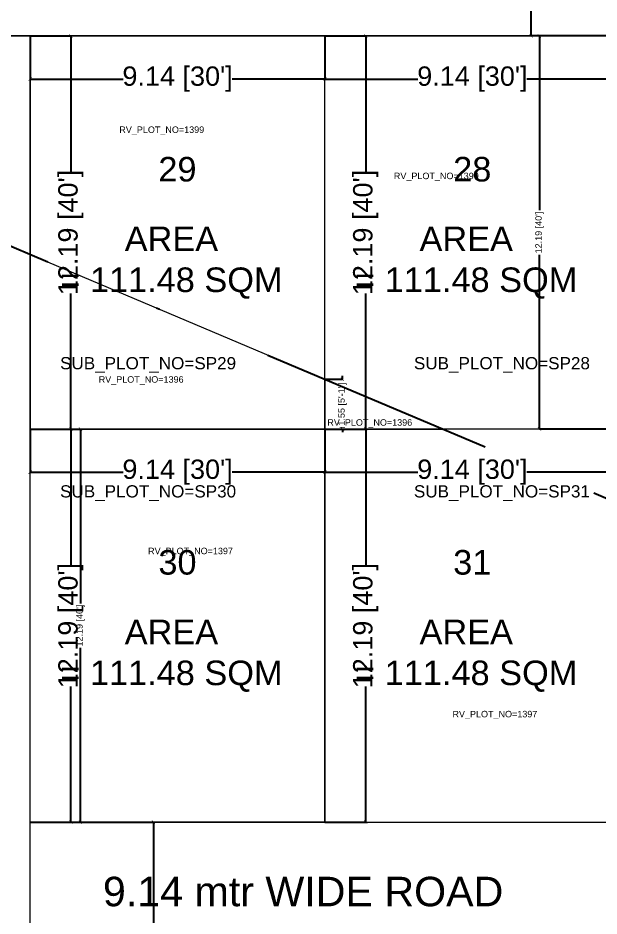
# Model space of a CAD drawing. Header units: metres. Extents: x 205125 to 205418, y -20654 to -20451.
# Drawn here: x 205228.38 to 205246.4, y -20556.45 to -20528.6 of the extents above; entities that cross this region are included whole.
import ezdxf

# ---------------------------------------------------------------- set-up
doc = ezdxf.new("R2010")
doc.units = ezdxf.units.M
doc.header["$MEASUREMENT"] = 0
doc.header["$PDMODE"] = 2
doc.linetypes.add('BORDER2', pattern=[0.875, 0.25, -0.125, 0.25, -0.125, 0, -0.125])
doc.layers.get('0').update_dxf_attribs({"lineweight": 5})
doc.layers.get('Defpoints').update_dxf_attribs({"lineweight": 5})
for name, color, linetype, lineweight in [('A-0-g', 7, 'Continuous', 5), ('Layer1', 7, 'Continuous', 5), ('SUB_PLOT_28', 7, 'Continuous', 5), ('SUB_PLOT_28_RV_PLOT_1', 7, 'Continuous', 5), ('SUB_PLOT_28_RV_PLOT_2', 7, 'Continuous', 5), ('SUB_PLOT_29', 7, 'Continuous', 5), ('SUB_PLOT_29_RV_PLOT_1', 7, 'Continuous', 5), ('SUB_PLOT_29_RV_PLOT_2', 7, 'Continuous', 5), ('SUB_PLOT_30', 7, 'Continuous', 5), ('SUB_PLOT_30_RV_PLOT_1', 7, 'Continuous', 5), ('SUB_PLOT_31', 7, 'Continuous', 5), ('SUB_PLOT_31_RV_PLOT_1', 7, 'Continuous', 5), ('SUB_PLOT_86', 7, 'Continuous', 5), ('SUB_PLOT_86_RV_PLOT_1', 7, 'Continuous', 5), ('SUB_PLOT_88', 7, 'Continuous', 5), ('SUB_PLOT_88_RV_PLOT_1', 7, 'Continuous', 5), ('SUB_PLOT_90', 96, 'Continuous', 5), ('SUB_PLOT_90_RV_PLOT_1', 96, 'Continuous', 5)]:
    doc.layers.add(name, color=color, linetype=linetype, lineweight=lineweight)
doc.styles.add('Arial', font='swissl.ttf')
doc.dimstyles.new('meter', dxfattribs={"dimtxt": 0.2, "dimasz": 0.1, "dimexe": 0, "dimexo": 0, "dimgap": 0.09, "dimtad": 0, "dimzin": 0, "dimdsep": 46, "dimtxsty": 'Arial', "dimblk": 'ARCHTICK', "dimcen": 7.09, "dimclrd": 23, "dimclre": 23, "dimclrt": 75, "dimadec": 0, "dimazin": 0, "dimtfac": 1, "dimtofl": 0, "dimtmove": 1, "dimatfit": 3, "dimldrblk": 'OPEN90', "dimfxl": 1, "dimtolj": 1, "dimtzin": 0, "dimarcsym": 0})

# ---------------------------------------------------------------- blocks, each defined once
blk = doc.blocks.new('_ArchTick')
at = {"color": 0, "const_width": 0.15}
blk.add_lwpolyline([(-0.5, -0.5), (0.5, 0.5)], dxfattribs=at)
blk = doc.blocks.new('*D95')
at = {"color": 23, "linetype": 'Continuous', "lineweight": -2, "ltscale": 0.5, "transparency": 16777216}
for p, q in [((205228.76, -20529.152), (205228.76, -20530.489)), ((205237.904, -20529.152), (205237.904, -20530.489)), ((205228.76, -20530.489), (205231.641, -20530.489)), ((205237.904, -20530.489), (205235.023, -20530.489))]:
    blk.add_line(p, q, dxfattribs=at)
at = {"layer": 'Defpoints', "color": 0, "ltscale": 0.5, "transparency": 16777216}
for p in [(205228.76, -20529.152), (205237.904, -20529.152), (205237.904, -20530.489)]:
    blk.add_point(p, dxfattribs=at)
at = {"color": 23, "lineweight": -2, "ltscale": 0.5, "transparency": 16777216, "xscale": 0.1, "yscale": 0.1, "zscale": 0.1, "rotation": 180}
blk.add_blockref('_ArchTick', (205228.76, -20530.489), dxfattribs=at)
at = {"color": 23, "lineweight": -2, "ltscale": 0.5, "transparency": 16777216, "xscale": 0.1, "yscale": 0.1, "zscale": 0.1}
blk.add_blockref('_ArchTick', (205237.904, -20530.489), dxfattribs=at)
at = {"color": 75, "ltscale": 0.5, "transparency": 16777216, "insert": (205233.332, -20530.489), "char_height": 0.6, "attachment_point": 5, "style": 'Arial'}
blk.add_mtext("\\A1;9.14 [30']", dxfattribs=at)
blk = doc.blocks.new('_Open90')
at = {"layer": 'A-0-g', "color": 0, "lineweight": -2}
for p, q in [((0, 0), (-1, 0)), ((-0.5, 0.5), (0, 0)), ((0, 0), (-0.5, -0.5))]:
    blk.add_line(p, q, dxfattribs=at)
blk = doc.blocks.new('*D96')
at = {"layer": 'Defpoints', "color": 0, "ltscale": 0.5, "transparency": 16777216}
for p in [(205228.76, -20529.152), (205228.76, -20541.344), (205230.022, -20541.344)]:
    blk.add_point(p, dxfattribs=at)
at = {"layer": 'SUB_PLOT_29', "color": 23, "linetype": 'Continuous', "lineweight": -2, "ltscale": 0.5, "transparency": 16777216}
for p, q in [((205228.76, -20529.152), (205230.022, -20529.152)), ((205230.022, -20529.152), (205230.022, -20533.36)), ((205230.022, -20541.344), (205230.022, -20537.137)), ((205228.76, -20541.344), (205230.022, -20541.344))]:
    blk.add_line(p, q, dxfattribs=at)
at = {"layer": 'SUB_PLOT_29', "color": 23, "lineweight": -2, "ltscale": 0.5, "transparency": 16777216, "xscale": 0.1, "yscale": 0.1, "zscale": 0.1}
for p, rotation in [((205230.022, -20529.152), 90), ((205230.022, -20541.344), 270)]:
    blk.add_blockref('_ArchTick', p, dxfattribs=dict(at, rotation=rotation))
at = {"layer": 'SUB_PLOT_29', "color": 75, "ltscale": 0.5, "transparency": 16777216, "insert": (205230.022, -20535.248), "char_height": 0.6, "attachment_point": 5, "rotation": 90, "style": 'Arial'}
blk.add_mtext("\\A1;12.19 [40']", dxfattribs=at)
blk = doc.blocks.new('*D97')
at = {"color": 23, "linetype": 'Continuous', "lineweight": -2, "ltscale": 0.5, "transparency": 16777216}
for p, q in [((205237.904, -20529.152), (205237.904, -20530.489)), ((205247.048, -20529.152), (205247.048, -20530.489)), ((205237.904, -20530.489), (205240.785, -20530.489)), ((205247.048, -20530.489), (205244.167, -20530.489))]:
    blk.add_line(p, q, dxfattribs=at)
at = {"layer": 'Defpoints', "color": 0, "ltscale": 0.5, "transparency": 16777216}
for p in [(205237.904, -20529.152), (205247.048, -20529.152), (205247.048, -20530.489)]:
    blk.add_point(p, dxfattribs=at)
at = {"color": 23, "lineweight": -2, "ltscale": 0.5, "transparency": 16777216, "xscale": 0.1, "yscale": 0.1, "zscale": 0.1, "rotation": 180}
blk.add_blockref('_ArchTick', (205237.904, -20530.489), dxfattribs=at)
at = {"color": 23, "lineweight": -2, "ltscale": 0.5, "transparency": 16777216, "xscale": 0.1, "yscale": 0.1, "zscale": 0.1}
blk.add_blockref('_ArchTick', (205247.048, -20530.489), dxfattribs=at)
at = {"color": 75, "ltscale": 0.5, "transparency": 16777216, "insert": (205242.476, -20530.489), "char_height": 0.6, "attachment_point": 5, "style": 'Arial'}
blk.add_mtext("\\A1;9.14 [30']", dxfattribs=at)
blk = doc.blocks.new('*D98')
at = {"layer": 'Defpoints', "color": 0, "ltscale": 0.5, "transparency": 16777216}
for p in [(205237.904, -20529.152), (205237.904, -20541.344), (205239.166, -20541.344)]:
    blk.add_point(p, dxfattribs=at)
at = {"layer": 'SUB_PLOT_28', "color": 23, "linetype": 'Continuous', "lineweight": -2, "ltscale": 0.5, "transparency": 16777216}
for p, q in [((205237.904, -20529.152), (205239.166, -20529.152)), ((205239.166, -20529.152), (205239.166, -20533.36)), ((205239.166, -20541.344), (205239.166, -20537.137)), ((205237.904, -20541.344), (205239.166, -20541.344))]:
    blk.add_line(p, q, dxfattribs=at)
at = {"layer": 'SUB_PLOT_28', "color": 23, "lineweight": -2, "ltscale": 0.5, "transparency": 16777216, "xscale": 0.1, "yscale": 0.1, "zscale": 0.1}
for p, rotation in [((205239.166, -20529.152), 90), ((205239.166, -20541.344), 270)]:
    blk.add_blockref('_ArchTick', p, dxfattribs=dict(at, rotation=rotation))
at = {"layer": 'SUB_PLOT_28', "color": 75, "ltscale": 0.5, "transparency": 16777216, "insert": (205239.166, -20535.248), "char_height": 0.6, "attachment_point": 5, "rotation": 90, "style": 'Arial'}
blk.add_mtext("\\A1;12.19 [40']", dxfattribs=at)
blk = doc.blocks.new('*D105')
at = {"color": 23, "linetype": 'Continuous', "lineweight": -2, "ltscale": 0.5, "transparency": 16777216}
for p, q in [((205228.76, -20541.344), (205228.76, -20542.681)), ((205237.904, -20541.344), (205237.904, -20542.681)), ((205228.76, -20542.681), (205231.641, -20542.681)), ((205237.904, -20542.681), (205235.023, -20542.681))]:
    blk.add_line(p, q, dxfattribs=at)
at = {"layer": 'Defpoints', "color": 0, "ltscale": 0.5, "transparency": 16777216}
for p in [(205228.76, -20541.344), (205237.904, -20541.344), (205237.904, -20542.681)]:
    blk.add_point(p, dxfattribs=at)
at = {"color": 23, "lineweight": -2, "ltscale": 0.5, "transparency": 16777216, "xscale": 0.1, "yscale": 0.1, "zscale": 0.1, "rotation": 180}
blk.add_blockref('_ArchTick', (205228.76, -20542.681), dxfattribs=at)
at = {"color": 23, "lineweight": -2, "ltscale": 0.5, "transparency": 16777216, "xscale": 0.1, "yscale": 0.1, "zscale": 0.1}
blk.add_blockref('_ArchTick', (205237.904, -20542.681), dxfattribs=at)
at = {"color": 75, "ltscale": 0.5, "transparency": 16777216, "insert": (205233.332, -20542.681), "char_height": 0.6, "attachment_point": 5, "style": 'Arial'}
blk.add_mtext("\\A1;9.14 [30']", dxfattribs=at)
blk = doc.blocks.new('*D106')
at = {"layer": 'Defpoints', "color": 0, "ltscale": 0.5, "transparency": 16777216}
for p in [(205228.76, -20541.344), (205228.76, -20553.536), (205230.022, -20553.536)]:
    blk.add_point(p, dxfattribs=at)
at = {"layer": 'SUB_PLOT_30', "color": 23, "linetype": 'Continuous', "lineweight": -2, "ltscale": 0.5, "transparency": 16777216}
for p, q in [((205228.76, -20541.344), (205230.022, -20541.344)), ((205230.022, -20541.344), (205230.022, -20545.552)), ((205230.022, -20553.536), (205230.022, -20549.329)), ((205228.76, -20553.536), (205230.022, -20553.536))]:
    blk.add_line(p, q, dxfattribs=at)
at = {"layer": 'SUB_PLOT_30', "color": 23, "lineweight": -2, "ltscale": 0.5, "transparency": 16777216, "xscale": 0.1, "yscale": 0.1, "zscale": 0.1}
for p, rotation in [((205230.022, -20541.344), 90), ((205230.022, -20553.536), 270)]:
    blk.add_blockref('_ArchTick', p, dxfattribs=dict(at, rotation=rotation))
at = {"layer": 'SUB_PLOT_30', "color": 75, "ltscale": 0.5, "transparency": 16777216, "insert": (205230.022, -20547.44), "char_height": 0.6, "attachment_point": 5, "rotation": 90, "style": 'Arial'}
blk.add_mtext("\\A1;12.19 [40']", dxfattribs=at)
blk = doc.blocks.new('*D107')
at = {"color": 23, "linetype": 'Continuous', "lineweight": -2, "ltscale": 0.5, "transparency": 16777216}
for p, q in [((205237.904, -20541.344), (205237.904, -20542.681)), ((205247.048, -20541.344), (205247.048, -20542.681)), ((205237.904, -20542.681), (205240.785, -20542.681)), ((205247.048, -20542.681), (205244.167, -20542.681))]:
    blk.add_line(p, q, dxfattribs=at)
at = {"layer": 'Defpoints', "color": 0, "ltscale": 0.5, "transparency": 16777216}
for p in [(205237.904, -20541.344), (205247.048, -20541.344), (205247.048, -20542.681)]:
    blk.add_point(p, dxfattribs=at)
at = {"color": 23, "lineweight": -2, "ltscale": 0.5, "transparency": 16777216, "xscale": 0.1, "yscale": 0.1, "zscale": 0.1, "rotation": 180}
blk.add_blockref('_ArchTick', (205237.904, -20542.681), dxfattribs=at)
at = {"color": 23, "lineweight": -2, "ltscale": 0.5, "transparency": 16777216, "xscale": 0.1, "yscale": 0.1, "zscale": 0.1}
blk.add_blockref('_ArchTick', (205247.048, -20542.681), dxfattribs=at)
at = {"color": 75, "ltscale": 0.5, "transparency": 16777216, "insert": (205242.476, -20542.681), "char_height": 0.6, "attachment_point": 5, "style": 'Arial'}
blk.add_mtext("\\A1;9.14 [30']", dxfattribs=at)
blk = doc.blocks.new('*D108')
at = {"layer": 'Defpoints', "color": 0, "ltscale": 0.5, "transparency": 16777216}
for p in [(205237.904, -20541.344), (205237.904, -20553.536), (205239.166, -20553.536)]:
    blk.add_point(p, dxfattribs=at)
at = {"layer": 'SUB_PLOT_31', "color": 23, "linetype": 'Continuous', "lineweight": -2, "ltscale": 0.5, "transparency": 16777216}
for p, q in [((205237.904, -20541.344), (205239.166, -20541.344)), ((205239.166, -20541.344), (205239.166, -20545.552)), ((205239.166, -20553.536), (205239.166, -20549.329)), ((205237.904, -20553.536), (205239.166, -20553.536))]:
    blk.add_line(p, q, dxfattribs=at)
at = {"layer": 'SUB_PLOT_31', "color": 23, "lineweight": -2, "ltscale": 0.5, "transparency": 16777216, "xscale": 0.1, "yscale": 0.1, "zscale": 0.1}
for p, rotation in [((205239.166, -20541.344), 90), ((205239.166, -20553.536), 270)]:
    blk.add_blockref('_ArchTick', p, dxfattribs=dict(at, rotation=rotation))
at = {"layer": 'SUB_PLOT_31', "color": 75, "ltscale": 0.5, "transparency": 16777216, "insert": (205239.166, -20547.44), "char_height": 0.6, "attachment_point": 5, "rotation": 90, "style": 'Arial'}
blk.add_mtext("\\A1;12.19 [40']", dxfattribs=at)
blk = doc.blocks.new('sdfd')
at = {"color": 241, "linetype": 'BORDER2', "lineweight": 25, "ltscale": 2}
blk.add_lwpolyline([(205532.1784, -20576.059), (205530.6774, -20582.0097)], dxfattribs=at)
blk = doc.blocks.new('*D192')
at = {"layer": 'Defpoints', "color": 0, "ltscale": 0.5, "transparency": 16777216}
for p in [(205228.76, -20541.344), (205228.76, -20553.536), (205230.319, -20553.536)]:
    blk.add_point(p, dxfattribs=at)
at = {"layer": 'SUB_PLOT_30_RV_PLOT_1', "color": 23, "lineweight": -2, "ltscale": 0.5, "transparency": 16777216}
for p, q in [((205228.76, -20541.344), (205230.319, -20541.344)), ((205230.319, -20541.344), (205230.319, -20546.751)), ((205230.319, -20553.536), (205230.319, -20548.13)), ((205228.76, -20553.536), (205230.319, -20553.536))]:
    blk.add_line(p, q, dxfattribs=at)
at = {"layer": 'SUB_PLOT_30_RV_PLOT_1', "color": 23, "lineweight": -2, "ltscale": 0.5, "transparency": 16777216, "xscale": 0.1, "yscale": 0.1, "zscale": 0.1}
for p, rotation in [((205230.319, -20541.344), 90), ((205230.319, -20553.536), 270)]:
    blk.add_blockref('_ArchTick', p, dxfattribs=dict(at, rotation=rotation))
at = {"layer": 'SUB_PLOT_30_RV_PLOT_1', "color": 75, "ltscale": 0.5, "transparency": 16777216, "insert": (205230.319, -20547.44), "char_height": 0.2, "attachment_point": 5, "rotation": 90, "style": 'Arial'}
blk.add_mtext("\\A1;12.19 [40']", dxfattribs=at)
blk = doc.blocks.new('*D193')
at = {"layer": 'Defpoints', "color": 0, "ltscale": 0.5, "transparency": 16777216}
for p in [(205237.904, -20539.798), (205238.445, -20539.798), (205237.904, -20541.344)]:
    blk.add_point(p, dxfattribs=at)
at = {"layer": 'SUB_PLOT_28_RV_PLOT_2', "color": 23, "lineweight": -2, "ltscale": 0.5, "transparency": 16777216}
for p, q in [((205238.445, -20539.798), (205238.445, -20539.698)), ((205237.904, -20539.798), (205238.445, -20539.798)), ((205237.904, -20541.344), (205238.445, -20541.344)), ((205238.445, -20541.344), (205238.445, -20541.444))]:
    blk.add_line(p, q, dxfattribs=at)
at = {"layer": 'SUB_PLOT_28_RV_PLOT_2', "color": 23, "lineweight": -2, "ltscale": 0.5, "transparency": 16777216, "xscale": 0.1, "yscale": 0.1, "zscale": 0.1}
for p, rotation in [((205238.445, -20539.798), 270), ((205238.445, -20541.344), 90)]:
    blk.add_blockref('_ArchTick', p, dxfattribs=dict(at, rotation=rotation))
at = {"layer": 'SUB_PLOT_28_RV_PLOT_2', "color": 75, "ltscale": 0.5, "transparency": 16777216, "insert": (205238.445, -20540.571), "char_height": 0.2, "attachment_point": 5, "rotation": 90, "style": 'Arial'}
blk.add_mtext('\\A1;1.55 [5\'-1"]', dxfattribs=at)
blk = doc.blocks.new('*D194')
at = {"layer": 'Defpoints', "color": 0, "ltscale": 0.5, "transparency": 16777216}
for p in [(205247.048, -20529.152), (205244.556, -20541.344), (205247.048, -20541.344)]:
    blk.add_point(p, dxfattribs=at)
at = {"layer": 'SUB_PLOT_28_RV_PLOT_1', "color": 23, "lineweight": -2, "ltscale": 0.5, "transparency": 16777216}
for p, q in [((205247.048, -20529.152), (205244.556, -20529.152)), ((205244.556, -20529.152), (205244.556, -20534.559)), ((205244.556, -20541.344), (205244.556, -20535.938)), ((205247.048, -20541.344), (205244.556, -20541.344))]:
    blk.add_line(p, q, dxfattribs=at)
at = {"layer": 'SUB_PLOT_28_RV_PLOT_1', "color": 23, "lineweight": -2, "ltscale": 0.5, "transparency": 16777216, "xscale": 0.1, "yscale": 0.1, "zscale": 0.1}
for p, rotation in [((205244.556, -20529.152), 90), ((205244.556, -20541.344), 270)]:
    blk.add_blockref('_ArchTick', p, dxfattribs=dict(at, rotation=rotation))
at = {"layer": 'SUB_PLOT_28_RV_PLOT_1', "color": 75, "ltscale": 0.5, "transparency": 16777216, "insert": (205244.556, -20535.248), "char_height": 0.2, "attachment_point": 5, "rotation": 90, "style": 'Arial'}
blk.add_mtext("\\A1;12.19 [40']", dxfattribs=at)
blk = doc.blocks.new('*D252')
at = {"layer": 'Defpoints', "color": 0, "ltscale": 0.5, "transparency": 16777216}
for p in [(205228.76, -20553.536), (205232.584, -20553.536), (205228.76, -20562.68)]:
    blk.add_point(p, dxfattribs=at)
at = {"layer": 'SUB_PLOT_86', "color": 23, "lineweight": -2, "ltscale": 0.5, "transparency": 16777216}
for p, q in [((205228.76, -20553.536), (205232.584, -20553.536)), ((205232.584, -20553.536), (205232.584, -20557.484)), ((205232.584, -20562.68), (205232.584, -20558.732)), ((205228.76, -20562.68), (205232.584, -20562.68))]:
    blk.add_line(p, q, dxfattribs=at)
at = {"layer": 'SUB_PLOT_86', "color": 23, "lineweight": -2, "ltscale": 0.5, "transparency": 16777216, "xscale": 0.1, "yscale": 0.1, "zscale": 0.1}
for p, rotation in [((205232.584, -20553.536), 90), ((205232.584, -20562.68), 270)]:
    blk.add_blockref('_ArchTick', p, dxfattribs=dict(at, rotation=rotation))
at = {"layer": 'SUB_PLOT_86', "color": 75, "ltscale": 0.5, "transparency": 16777216, "insert": (205232.584, -20558.108), "char_height": 0.2, "attachment_point": 5, "rotation": 90, "style": 'Arial'}
blk.add_mtext("\\A1;9.14 [30']", dxfattribs=at)
blk = doc.blocks.new('*D256')
at = {"layer": 'Defpoints', "color": 0, "ltscale": 0.5, "transparency": 16777216}
for p in [(205244.297, -20520.008), (205247.048, -20520.008), (205247.048, -20529.152)]:
    blk.add_point(p, dxfattribs=at)
at = {"layer": 'SUB_PLOT_90', "color": 23, "lineweight": -2, "ltscale": 0.5, "transparency": 16777216}
for p, q in [((205247.048, -20520.008), (205244.297, -20520.008)), ((205244.297, -20520.008), (205244.297, -20523.956)), ((205244.297, -20529.152), (205244.297, -20525.204)), ((205247.048, -20529.152), (205244.297, -20529.152))]:
    blk.add_line(p, q, dxfattribs=at)
at = {"layer": 'SUB_PLOT_90', "color": 23, "lineweight": -2, "ltscale": 0.5, "transparency": 16777216, "xscale": 0.1, "yscale": 0.1, "zscale": 0.1}
for p, rotation in [((205244.297, -20520.008), 90), ((205244.297, -20529.152), 270)]:
    blk.add_blockref('_ArchTick', p, dxfattribs=dict(at, rotation=rotation))
at = {"layer": 'SUB_PLOT_90', "color": 75, "ltscale": 0.5, "transparency": 16777216, "insert": (205244.297, -20524.58), "char_height": 0.2, "attachment_point": 5, "rotation": 90, "style": 'Arial'}
blk.add_mtext("\\A1;9.14 [30']", dxfattribs=at)

msp = doc.modelspace()

# ---------------------------------------------------------------- linework, layer by layer
for p, q in [((205265.336, -20529.152), (205228.76, -20529.152)), ((205228.76, -20553.536), (205228.76, -20529.152)), ((205237.904, -20553.536), (205237.904, -20529.152)), ((205274.48, -20541.344), (205228.76, -20541.344)), ((205228.76, -20553.536), (205320.2, -20553.536))]:
    msp.add_line(p, q)
at = {"layer": 'SUB_PLOT_28', "color": 6, "ltscale": 0.5}
msp.add_lwpolyline([(205237.904, -20529.152), (205247.048, -20529.152), (205247.048, -20541.344), (205237.904, -20541.344)], close=True, dxfattribs=at)
at = {"layer": 'SUB_PLOT_28_RV_PLOT_1', "color": 1, "ltscale": 0.5}
msp.add_lwpolyline([(205237.904, -20539.798), (205237.904, -20529.152), (205247.048, -20529.152), (205247.048, -20541.344), (205241.558, -20541.344)], close=True, dxfattribs=at)
at = {"layer": 'SUB_PLOT_28_RV_PLOT_2', "color": 1, "ltscale": 0.5}
msp.add_lwpolyline([(205237.904, -20539.798), (205237.904, -20541.344), (205241.558, -20541.344)], close=True, dxfattribs=at)
at = {"layer": 'SUB_PLOT_29', "color": 6, "ltscale": 0.5}
msp.add_lwpolyline([(205237.904, -20529.152), (205228.76, -20529.152), (205228.76, -20541.344), (205237.904, -20541.344)], close=True, dxfattribs=at)
at = {"layer": 'SUB_PLOT_29_RV_PLOT_1', "color": 1, "ltscale": 0.5}
msp.add_lwpolyline([(205237.904, -20539.798), (205237.904, -20529.152), (205228.76, -20529.152), (205228.76, -20535.929)], close=True, dxfattribs=at)
at = {"layer": 'SUB_PLOT_29_RV_PLOT_2', "color": 1, "ltscale": 0.5}
msp.add_lwpolyline([(205237.904, -20541.344), (205228.76, -20541.344), (205228.76, -20535.929), (205237.904, -20539.798)], close=True, dxfattribs=at)
at = {"layer": 'SUB_PLOT_30', "color": 6, "ltscale": 0.5}
msp.add_lwpolyline([(205237.904, -20553.536), (205228.76, -20553.536), (205228.76, -20541.344), (205237.904, -20541.344)], close=True, dxfattribs=at)
at = {"layer": 'SUB_PLOT_30_RV_PLOT_1', "color": 1, "ltscale": 0.5}
msp.add_lwpolyline([(205228.76, -20541.344), (205237.904, -20541.344), (205237.904, -20553.536), (205228.76, -20553.536)], close=True, dxfattribs=at)
at = {"layer": 'SUB_PLOT_31', "color": 6, "ltscale": 0.5}
msp.add_lwpolyline([(205237.904, -20553.536), (205247.048, -20553.536), (205247.048, -20541.344), (205237.904, -20541.344)], close=True, dxfattribs=at)
at = {"layer": 'SUB_PLOT_31_RV_PLOT_1', "color": 1, "ltscale": 0.5}
msp.add_lwpolyline([(205237.904, -20553.536), (205247.048, -20553.536), (205247.048, -20541.344), (205237.904, -20541.344)], close=True, dxfattribs=at)
at = {"layer": 'SUB_PLOT_86', "color": 1, "ltscale": 0.5}
msp.add_lwpolyline([(205228.76, -20553.536), (205262.288, -20553.536), (205262.288, -20562.68), (205228.76, -20562.68)], close=True, dxfattribs=at)
at = {"layer": 'SUB_PLOT_86_RV_PLOT_1', "color": 1, "ltscale": 0.5}
msp.add_lwpolyline([(205228.76, -20553.536), (205262.288, -20553.536), (205262.288, -20562.68), (205228.76, -20562.68)], close=True, dxfattribs=at)
at = {"layer": 'SUB_PLOT_88', "color": 1, "ltscale": 0.5}
msp.add_lwpolyline([(205228.76, -20529.152), (205219.616, -20529.152), (205219.616, -20562.68), (205228.76, -20562.68)], close=True, dxfattribs=at)
at = {"layer": 'SUB_PLOT_88_RV_PLOT_1', "color": 1, "ltscale": 0.5}
msp.add_lwpolyline([(205228.76, -20529.152), (205219.616, -20529.152), (205219.616, -20562.68), (205228.76, -20562.68)], close=True, dxfattribs=at)
at = {"layer": 'SUB_PLOT_90', "color": 1, "ltscale": 0.5}
msp.add_lwpolyline([(205247.048, -20520.008), (205219.606, -20520.008), (205219.616, -20529.152), (205247.048, -20529.152)], close=True, dxfattribs=at)
at = {"layer": 'SUB_PLOT_90_RV_PLOT_1', "color": 1, "ltscale": 0.5}
msp.add_lwpolyline([(205247.048, -20520.008), (205219.606, -20520.008), (205219.616, -20529.152), (205247.048, -20529.152)], close=True, dxfattribs=at)

# ---------------------------------------------------------------- block references
at = {"layer": 'Layer1', "color": 3, "xscale": 14.63079577654657, "yscale": 14.63079577654657, "zscale": 14.63079577654657, "rotation": 81.22160212606701}
msp.add_blockref('sdfd', (-551228.378, -2946459.856), dxfattribs=at)

# ---------------------------------------------------------------- texts
at = {"linetype": 'ByBlock', "attachment_point": 5, "style": 'Arial'}
for s, insert, char_height, width in [('29', (205233.328, -20533.291), 0.762, 2.07962), ('28', (205242.472, -20533.291), 0.762, 2.07962), ('AREA \\P= 111.48 SQM ', (205233.141, -20536.184), 0.762, 8.97258), ('AREA \\P= 111.48 SQM ', (205242.285, -20536.184), 0.762, 8.97258), ('30', (205233.328, -20545.483), 0.762, 2.07962), ('31', (205242.472, -20545.483), 0.762, 2.07962), ('AREA \\P= 111.48 SQM ', (205233.141, -20548.376), 0.762, 8.97258), ('AREA \\P= 111.48 SQM ', (205242.285, -20548.376), 0.762, 8.97258), ('9.14 mtr WIDE ROAD', (205237.226, -20555.694), 0.9144, 23.28997)]:
    msp.add_mtext(s, dxfattribs=dict(at, insert=insert, char_height=char_height, width=width))
at = {"layer": 'SUB_PLOT_28', "color": 6, "ltscale": 0.5, "insert": (205240.662, -20539.601), "char_height": 0.3791, "attachment_point": 7, "style": 'Arial'}
msp.add_mtext_dynamic_manual_height_columns('SUB_PLOT_NO=SP28', width=5.65873, gutter_width=1, heights=[0], dxfattribs=at)
at = {"layer": 'SUB_PLOT_28_RV_PLOT_1', "color": 1, "ltscale": 0.5, "insert": (205240.041, -20533.394), "char_height": 0.2, "attachment_point": 1, "style": 'Arial'}
msp.add_mtext_dynamic_manual_height_columns('RV_PLOT_NO=1399', width=5.65873, gutter_width=1, heights=[0], dxfattribs=at)
at = {"layer": 'SUB_PLOT_28_RV_PLOT_2', "color": 1, "ltscale": 0.5, "insert": (205237.977, -20541.04), "char_height": 0.2, "attachment_point": 1, "style": 'Arial'}
msp.add_mtext_dynamic_manual_height_columns('RV_PLOT_NO=1396', width=5.65873, gutter_width=1, heights=[0], dxfattribs=at)
at = {"layer": 'SUB_PLOT_29', "color": 6, "ltscale": 0.5, "insert": (205235.147, -20539.601), "char_height": 0.3791, "attachment_point": 9, "style": 'Arial'}
msp.add_mtext_dynamic_manual_height_columns('SUB_PLOT_NO=SP29', width=5.65873, gutter_width=1, heights=[0], dxfattribs=at)
at = {"layer": 'SUB_PLOT_29_RV_PLOT_1', "color": 1, "ltscale": 0.5, "insert": (205231.525, -20531.96), "char_height": 0.2, "attachment_point": 1, "style": 'Arial'}
msp.add_mtext_dynamic_manual_height_columns('RV_PLOT_NO=1399', width=5.65873, gutter_width=1, heights=[0], dxfattribs=at)
at = {"layer": 'SUB_PLOT_29_RV_PLOT_2', "color": 1, "ltscale": 0.5, "insert": (205230.886, -20539.706), "char_height": 0.2, "attachment_point": 1, "style": 'Arial'}
msp.add_mtext_dynamic_manual_height_columns('RV_PLOT_NO=1396', width=5.65873, gutter_width=1, heights=[0], dxfattribs=at)
at = {"layer": 'SUB_PLOT_30', "color": 6, "ltscale": 0.5, "insert": (205235.147, -20543.087), "char_height": 0.3791, "attachment_point": 3, "style": 'Arial'}
msp.add_mtext_dynamic_manual_height_columns('SUB_PLOT_NO=SP30', width=5.65873, gutter_width=1, heights=[0], dxfattribs=at)
at = {"layer": 'SUB_PLOT_30_RV_PLOT_1', "color": 1, "ltscale": 0.5, "insert": (205232.417, -20545.026), "char_height": 0.2, "attachment_point": 1, "style": 'Arial'}
msp.add_mtext_dynamic_manual_height_columns('RV_PLOT_NO=1397', width=5.65873, gutter_width=1, heights=[0], dxfattribs=at)
at = {"layer": 'SUB_PLOT_31', "color": 6, "ltscale": 0.5, "insert": (205240.662, -20543.087), "char_height": 0.3791, "attachment_point": 1, "style": 'Arial'}
msp.add_mtext_dynamic_manual_height_columns('SUB_PLOT_NO=SP31', width=5.65873, gutter_width=1, heights=[0], dxfattribs=at)
at = {"layer": 'SUB_PLOT_31_RV_PLOT_1', "color": 1, "ltscale": 0.5, "insert": (205241.858, -20550.084), "char_height": 0.2, "attachment_point": 1, "style": 'Arial'}
msp.add_mtext_dynamic_manual_height_columns('RV_PLOT_NO=1397', width=5.65873, gutter_width=1, heights=[0], dxfattribs=at)

# ---------------------------------------------------------------- dimensions: what is measured, and where the dimension line sits
at = {"ltscale": 0.5}
for base, p1, p2, picture, middle in [((205237.904, -20530.489), (205228.76, -20529.152), (205237.904, -20529.152), '*D95', (205233.332, -20530.489)), ((205247.048, -20530.489), (205237.904, -20529.152), (205247.048, -20529.152), '*D97', (205242.476, -20530.489)), ((205237.904, -20542.681), (205228.76, -20541.344), (205237.904, -20541.344), '*D105', (205233.332, -20542.681)), ((205247.048, -20542.681), (205237.904, -20541.344), (205247.048, -20541.344), '*D107', (205242.476, -20542.681))]:
    dim = msp.add_linear_dim(base=base, p1=p1, p2=p2, dimstyle='meter', override={"dimtxt": 0.6, "dimtxsty": 'Arial', "dimldrblk": 'Open90', "dimarcsym": 1}, dxfattribs=at)
    dim.commit()
    dim.dimension.update_dxf_attribs({"geometry": picture, "text_midpoint": middle})
at = {"layer": 'SUB_PLOT_28', "color": 6, "ltscale": 0.5}
dim = msp.add_linear_dim(base=(205239.166, -20541.344), p1=(205237.904, -20529.152), p2=(205237.904, -20541.344), angle=90, dimstyle='meter', override={"dimtxt": 0.6, "dimtxsty": 'Arial', "dimldrblk": 'Open90', "dimarcsym": 1}, dxfattribs=at)
dim.commit()
dim.dimension.update_dxf_attribs({"geometry": '*D98', "text_midpoint": (205239.166, -20535.248)})
at = {"layer": 'SUB_PLOT_28_RV_PLOT_1', "color": 1, "ltscale": 0.5}
dim = msp.add_aligned_dim(p1=(205247.048, -20529.152), p2=(205247.048, -20541.344), distance=-2.493, dimstyle='meter', override={"dimfxl": 2}, dxfattribs=at)
dim.commit()
dim.dimension.update_dxf_attribs({"geometry": '*D194', "text_midpoint": (205244.556, -20535.248)})
at = {"layer": 'SUB_PLOT_28_RV_PLOT_2', "color": 1, "ltscale": 0.5}
dim = msp.add_aligned_dim(p1=(205237.904, -20541.344), p2=(205237.904, -20539.798), distance=-0.541, dimstyle='meter', override={"dimfxl": 2}, dxfattribs=at)
dim.commit()
dim.dimension.update_dxf_attribs({"geometry": '*D193', "text_midpoint": (205238.445, -20540.571)})
at = {"layer": 'SUB_PLOT_29', "color": 6, "ltscale": 0.5}
dim = msp.add_linear_dim(base=(205230.022, -20541.344), p1=(205228.76, -20529.152), p2=(205228.76, -20541.344), angle=90, dimstyle='meter', override={"dimtxt": 0.6, "dimtxsty": 'Arial', "dimldrblk": 'Open90', "dimarcsym": 1}, dxfattribs=at)
dim.commit()
dim.dimension.update_dxf_attribs({"geometry": '*D96', "text_midpoint": (205230.022, -20535.248)})
at = {"layer": 'SUB_PLOT_30', "color": 6, "ltscale": 0.5}
dim = msp.add_linear_dim(base=(205230.022, -20553.536), p1=(205228.76, -20541.344), p2=(205228.76, -20553.536), angle=90, dimstyle='meter', override={"dimtxt": 0.6, "dimtxsty": 'Arial', "dimldrblk": 'Open90', "dimarcsym": 1}, dxfattribs=at)
dim.commit()
dim.dimension.update_dxf_attribs({"geometry": '*D106', "text_midpoint": (205230.022, -20547.44)})
at = {"layer": 'SUB_PLOT_30_RV_PLOT_1', "color": 1, "ltscale": 0.5}
dim = msp.add_aligned_dim(p1=(205228.76, -20541.344), p2=(205228.76, -20553.536), distance=1.558, dimstyle='meter', override={"dimfxl": 2}, dxfattribs=at)
dim.commit()
dim.dimension.update_dxf_attribs({"geometry": '*D192', "text_midpoint": (205230.319, -20547.44)})
at = {"layer": 'SUB_PLOT_31', "color": 6, "ltscale": 0.5}
dim = msp.add_linear_dim(base=(205239.166, -20553.536), p1=(205237.904, -20541.344), p2=(205237.904, -20553.536), angle=90, dimstyle='meter', override={"dimtxt": 0.6, "dimtxsty": 'Arial', "dimldrblk": 'Open90', "dimarcsym": 1}, dxfattribs=at)
dim.commit()
dim.dimension.update_dxf_attribs({"geometry": '*D108', "text_midpoint": (205239.166, -20547.44)})
at = {"layer": 'SUB_PLOT_86', "color": 1, "ltscale": 0.5}
dim = msp.add_linear_dim(base=(205232.584, -20553.536), p1=(205228.76, -20562.68), p2=(205228.76, -20553.536), angle=90, dimstyle='meter', override={"dimfxl": 2}, dxfattribs=at)
dim.commit()
dim.dimension.update_dxf_attribs({"geometry": '*D252', "text_midpoint": (205232.584, -20558.108)})
at = {"layer": 'SUB_PLOT_90', "color": 1, "ltscale": 0.5}
dim = msp.add_linear_dim(base=(205244.297, -20520.008), p1=(205247.048, -20529.152), p2=(205247.048, -20520.008), angle=90, dimstyle='meter', override={"dimfxl": 2}, dxfattribs=at)
dim.commit()
dim.dimension.update_dxf_attribs({"geometry": '*D256', "text_midpoint": (205244.297, -20524.58)})

doc.saveas('drawing.dxf')
